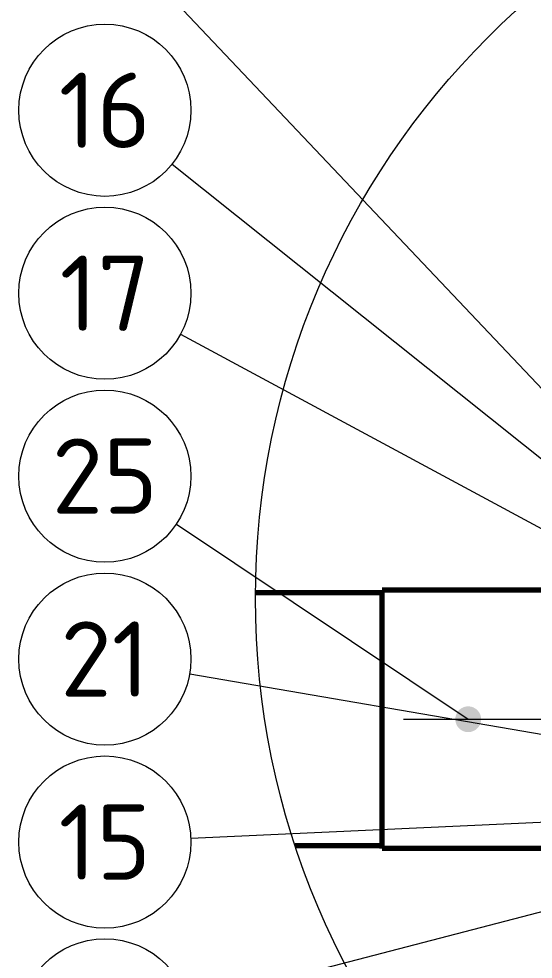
# Model space of a CAD drawing. Header units: millimetres. Extents: x 0 to 2208, y 0 to 420.
# Drawn here: x 768.83 to 792.74, y 337.39 to 381.08 of the extents above; entities that cross this region are included whole.
import ezdxf
from ezdxf.enums import TextEntityAlignment as Align

# ---------------------------------------------------------------- set-up
doc = ezdxf.new("R2010")
doc.units = ezdxf.units.MM
doc.linetypes.add('IRAM-E-TRAZOS', pattern=[5, 4, -1])
doc.linetypes.add('IRAM-F-TRAZO-PUNTO', pattern=[20, 15, -2, 1, -2])
for name, color, linetype, lineweight in [('01-VISIBLE', 7, 'CONTINUOUS', 70), ('02-OCULTA', 4, 'IRAM-E-TRAZOS', 35), ('03-EJE', 1, 'IRAM-F-TRAZO-PUNTO', 18), ('06-TEXTO', 7, 'CONTINUOUS', 25), ('08-FINA', 5, 'CONTINUOUS', 18)]:
    doc.layers.add(name, color=color, linetype=linetype, lineweight=lineweight)
doc.styles.add('ISO3098', font='isocpeur.ttf')

msp = doc.modelspace()

# ---------------------------------------------------------------- hatches: boundary and pattern name
at = {"layer": '08-FINA'}
h = msp.add_hatch(color=7, dxfattribs=at)
h.dxf.hatch_style = 1
edge = h.paths.add_edge_path()
edge.add_arc((789.717, 348.539), 0.6, 0, 360)

# ---------------------------------------------------------------- linework, layer by layer
at = {"layer": '01-VISIBLE'}
for points in [[(780.861, 354.414), (780.611, 354.414), (780.36, 354.414), (780.11, 354.413), (779.859, 354.412), (779.836, 354.412)], [(785.717, 354.414), (780.861, 354.414)], [(785.717, 342.539), (785.717, 342.789), (785.717, 343.039), (785.717, 343.289), (785.717, 343.539), (785.717, 343.789), (785.717, 344.039), (785.717, 344.289), (785.717, 344.539), (785.717, 344.789), (785.717, 345.039), (785.717, 345.289), (785.717, 345.539), (785.717, 345.789), (785.717, 346.039), (785.717, 346.289), (785.717, 346.539), (785.717, 346.789), (785.717, 347.039), (785.717, 347.289), (785.717, 347.539), (785.717, 347.789), (785.717, 348.039), (785.717, 348.289), (785.717, 348.539), (785.717, 348.789), (785.717, 349.039), (785.717, 349.289), (785.717, 349.539), (785.717, 349.789), (785.717, 350.039), (785.717, 350.289), (785.717, 350.539), (785.717, 350.789), (785.717, 351.039), (785.717, 351.289), (785.717, 351.539), (785.717, 351.789), (785.717, 352.039), (785.717, 352.289), (785.717, 352.539), (785.717, 352.789), (785.717, 353.039), (785.717, 353.289), (785.717, 353.539), (785.717, 353.789), (785.717, 354.039), (785.717, 354.289), (785.717, 354.539)], [(793.717, 354.539), (785.717, 354.539)], [(785.717, 342.664), (781.676, 342.664)], [(793.717, 342.539), (785.717, 342.539)]]:
    msp.add_lwpolyline(points, dxfattribs=at)
at = {"layer": '02-OCULTA'}
for points in [[(785.717, 354.539), (785.717, 354.289), (785.717, 354.039), (785.717, 353.789), (785.717, 353.539), (785.717, 353.289), (785.717, 353.039), (785.717, 352.789), (785.717, 352.539), (785.717, 352.289), (785.717, 352.039), (785.717, 351.789), (785.717, 351.539), (785.717, 351.289), (785.717, 351.039), (785.717, 350.789), (785.717, 350.539), (785.717, 350.289), (785.717, 350.039), (785.717, 349.789), (785.717, 349.539), (785.717, 349.289), (785.717, 349.039), (785.717, 348.789), (785.717, 348.539), (785.717, 348.289), (785.717, 348.039), (785.717, 347.789), (785.717, 347.539), (785.717, 347.289), (785.717, 347.039), (785.717, 346.789), (785.717, 346.539), (785.717, 346.289), (785.717, 346.039), (785.717, 345.789), (785.717, 345.539), (785.717, 345.289), (785.717, 345.039), (785.717, 344.789), (785.717, 344.539), (785.717, 344.289), (785.717, 344.039), (785.717, 343.789), (785.717, 343.539), (785.717, 343.289), (785.717, 343.039), (785.717, 342.789), (785.717, 342.539)], [(785.717, 342.664), (785.717, 342.914), (785.717, 343.164), (785.717, 343.414), (785.717, 343.664), (785.717, 343.914), (785.717, 344.164), (785.717, 344.414), (785.717, 344.664), (785.717, 344.914), (785.717, 345.164), (785.717, 345.414), (785.717, 345.664), (785.717, 345.914), (785.717, 346.164), (785.717, 346.414), (785.717, 346.664), (785.717, 346.914), (785.717, 347.164), (785.717, 347.414), (785.717, 347.664), (785.717, 347.914), (785.717, 348.164), (785.717, 348.414), (785.717, 348.664), (785.717, 348.914), (785.717, 349.164), (785.717, 349.414), (785.717, 349.664), (785.717, 349.914), (785.717, 350.164), (785.717, 350.414), (785.717, 350.664), (785.717, 350.914), (785.717, 351.164), (785.717, 351.414), (785.717, 351.664), (785.717, 351.914), (785.717, 352.164), (785.717, 352.414), (785.717, 352.664), (785.717, 352.914), (785.717, 353.164), (785.717, 353.414), (785.717, 353.664), (785.717, 353.914), (785.717, 354.164), (785.717, 354.414)], [(785.717, 354.414), (785.717, 354.164), (785.717, 353.914), (785.717, 353.664), (785.717, 353.414), (785.717, 353.164), (785.717, 352.914), (785.717, 352.664), (785.717, 352.414), (785.717, 352.164), (785.717, 351.914), (785.717, 351.664), (785.717, 351.414), (785.717, 351.164), (785.717, 350.914), (785.717, 350.664), (785.717, 350.414), (785.717, 350.164), (785.717, 349.914), (785.717, 349.664), (785.717, 349.414), (785.717, 349.164), (785.717, 348.914), (785.717, 348.664), (785.717, 348.414), (785.717, 348.164), (785.717, 347.914), (785.717, 347.664), (785.717, 347.414), (785.717, 347.164), (785.717, 346.914), (785.717, 346.664), (785.717, 346.414), (785.717, 346.164), (785.717, 345.914), (785.717, 345.664), (785.717, 345.414), (785.717, 345.164), (785.717, 344.914), (785.717, 344.664), (785.717, 344.414), (785.717, 344.164), (785.717, 343.914), (785.717, 343.664), (785.717, 343.414), (785.717, 343.164), (785.717, 342.914), (785.717, 342.664)]]:
    msp.add_lwpolyline(points, dxfattribs=at)
at = {"layer": '03-EJE'}
msp.add_lwpolyline([(786.717, 348.539), (817.167, 348.539)], dxfattribs=at)
at = {"layer": '08-FINA'}
for p, q in [((775.583, 382.428), (801.302, 355.259)), ((775.959, 374.337), (804.692, 351.387)), ((776.354, 366.435), (804.667, 351.164)), ((776.158, 357.609), (789.717, 348.539)), ((776.775, 350.654), (812.967, 344.414)), ((776.829, 343.017), (806.667, 344.389)), ((776.705, 335.339), (806.667, 343.123))]:
    msp.add_line(p, q, dxfattribs=at)
for centre, radius in [((816.667, 354.167), 36.833), ((772.833, 376.833), 4), ((772.833, 368.333), 4), ((772.833, 359.833), 4), ((772.833, 351.333), 4), ((772.833, 342.833), 4), ((772.833, 334.333), 4)]:
    msp.add_circle(centre, radius, dxfattribs=at)

# ---------------------------------------------------------------- texts
at = {"layer": '06-TEXTO', "style": 'ISO3098'}
for s, p in [('16', (772.833, 376.833)), ('17', (772.833, 368.333)), ('25', (772.833, 359.833)), ('21', (772.833, 351.333)), ('15', (772.833, 342.833))]:
    msp.add_text(s, height=3.5, dxfattribs=at).set_placement(p, align=Align.MIDDLE_CENTER)

doc.saveas('drawing.dxf')
